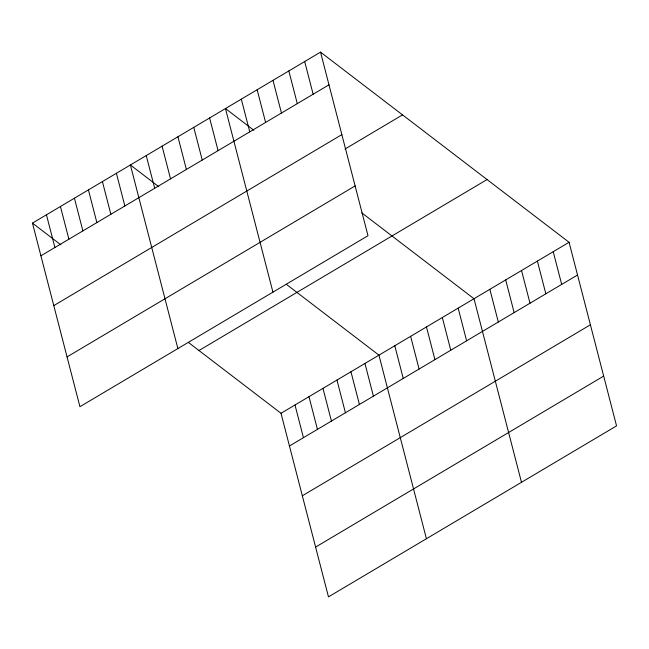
<?xml version="1.0" encoding="UTF-8"?>
<svg xmlns="http://www.w3.org/2000/svg" width="649" height="649" viewBox="0 0 649 649"><rect width="100%" height="100%" fill="white"/><g stroke="black" fill="none" stroke-linecap="round" stroke-linejoin="round"><path stroke-width="0.97" d="M320.525 52.131L367.999 235.717L79.932 406.704L32.45 223.118L320.525 52.131L569.068 242.296L616.55 425.882L328.475 596.869L281.001 413.283L188.413 342.445M40.903 255.811L328.978 84.824M53.786 305.606L341.861 134.619M345.008 149.035L402.542 114.881M67.05 356.909L355.125 185.922M198.975 350.533L487.05 179.546M281.001 413.283L569.068 242.296M289.454 445.985L577.529 274.998M302.329 495.779L590.403 324.792M315.601 547.083L603.675 376.087M253.848 130.279L225.463 108.553L272.937 292.139M361.809 212.872L474.005 298.727L521.488 482.312M158.786 186.701L130.392 164.976L177.875 348.57M286.355 284.311L378.943 355.149L426.417 538.735M32.45 223.118L60.844 244.835M553.224 251.707L561.685 284.4M537.38 261.109L545.841 293.802M521.536 270.511L529.998 303.213M505.693 279.914L514.154 312.615M489.849 289.316L498.31 322.018M458.162 308.129L466.623 340.822M442.318 317.531L450.771 350.233M426.474 326.934L434.927 359.635M410.63 336.344L419.084 369.038M394.787 345.747L403.24 378.44M304.681 61.533L313.134 94.227M364.949 363.456L373.41 396.15M288.837 70.936L297.291 103.637M350.955 371.763L359.416 404.457M272.994 80.338L281.447 113.04M336.969 380.063L345.422 412.764M257.15 89.749L265.603 122.442M322.975 388.37L331.428 421.071M241.306 99.151L249.76 131.844M308.981 396.677L317.434 429.37M294.987 404.984L303.448 437.677M209.619 117.956L218.072 150.657M193.775 127.366L202.228 160.06M177.931 136.769L186.385 169.462M162.08 146.171L170.541 178.873M146.236 155.573L154.697 188.275M116.406 173.283L124.859 205.984M102.412 181.59L110.865 214.284M88.418 189.897L96.871 222.591M74.424 198.196L82.885 230.898M60.438 206.504L68.891 239.205M46.444 214.811L54.897 247.504"/></g></svg>
